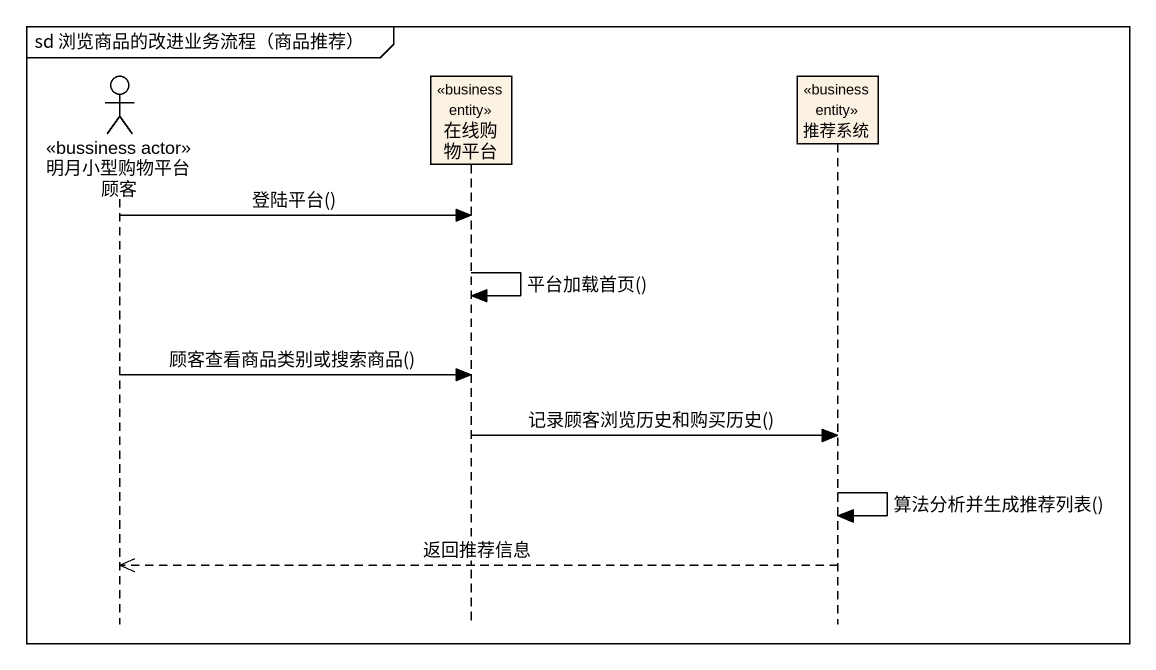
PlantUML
@startuml
mainframe sd 浏览商品的改进业务流程（商品推荐）
hide footbox
actor 明月小型购物平台顾客 <<bussiness actor>>
participant 在线购物平台 <<business entity>>
participant 推荐系统 <<business entity>>

明月小型购物平台顾客 -> 在线购物平台 : 登陆平台()
在线购物平台 -> 在线购物平台 : 平台加载首页()
明月小型购物平台顾客 -> 在线购物平台 : 顾客查看商品类别或搜索商品()
在线购物平台 -> 推荐系统 : 记录顾客浏览历史和购买历史()
推荐系统 -> 推荐系统 : 算法分析并生成推荐列表()
推荐系统 -->> 明月小型购物平台顾客 : 返回推荐信息
@enduml
